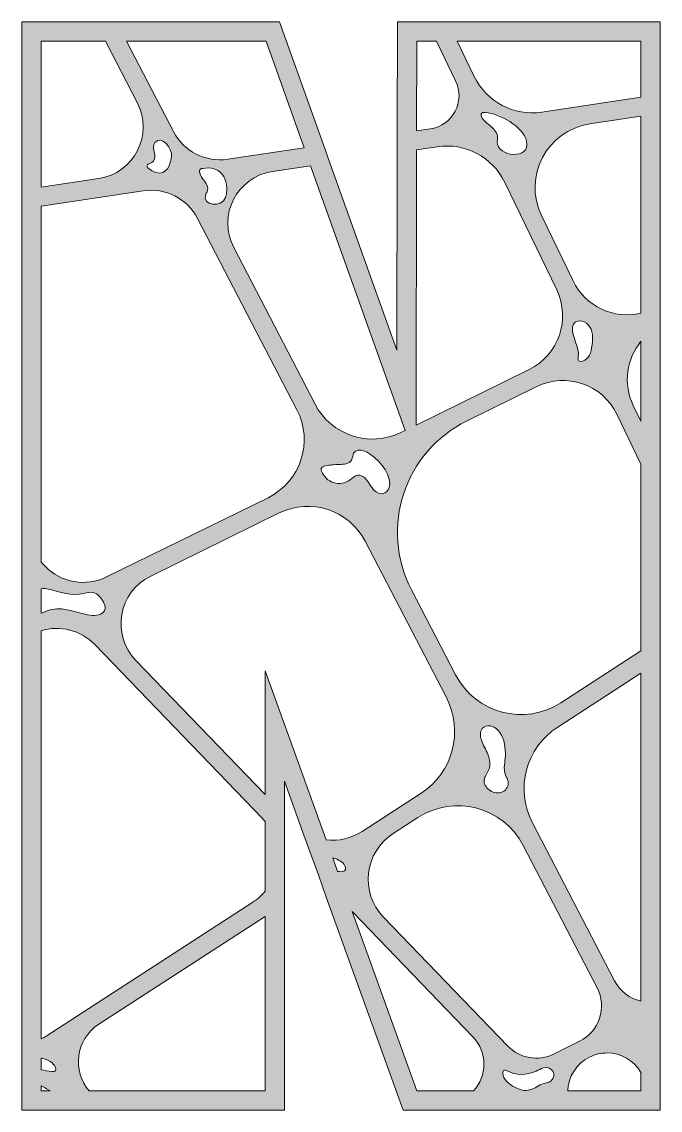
# Model space of a CAD drawing. Extents: x -1650 to 2650, y -4022 to 3022.
# Drawn here: x -550 to -289.8, y -721.8 to -278.2 of the extents above; entities that cross this region are included whole.
import ezdxf

# ---------------------------------------------------------------- set-up
doc = ezdxf.new("R2010")
doc.units = 0
doc.header["$MEASUREMENT"] = 0
doc.layers.add('Layer 1', color=7, linetype='Continuous')

msp = doc.modelspace()

# ---------------------------------------------------------------- hatches: boundary and pattern name
at = {"layer": 'Layer 1', "true_color": 0xffffff}
h = msp.add_hatch(color=7, dxfattribs=at)
h.dxf.hatch_style = 2
h.paths.add_polyline_path([(-296.36, -278.25), (-376.37, -278.25), (-384.82, -278.25), (-396.89, -278.25), (-396.98, -323.9), (-396.99, -331.6), (-397.14, -412.09), (-424.41, -335.71), (-427.02, -328.4), (-444.94, -278.25), (-511.42, -278.25), (-520, -278.25), (-550, -278.25), (-550, -346.83), (-550, -354.53), (-550, -490.25), (-550, -529.91), (-550, -694.45), (-550, -700.3), (-550, -705.03), (-550, -710.23), (-550, -721.75), (-525.87, -721.75), (-511.51, -721.75), (-442.92, -721.75), (-442.92, -637.7), (-442.92, -601.28), (-442.92, -587.71), (-435.56, -608.12), (-432.07, -617.81), (-429.15, -625.88), (-425.9, -634.92), (-394.57, -721.75), (-379.48, -721.75), (-362.33, -721.75), (-337.33, -721.75), (-325.8, -721.75), (-289.83, -721.75), (-289.83, -721.41), (-289.83, -704.9), (-289.83, -688.82), (-289.83, -677.04), (-289.83, -538.56), (-289.83, -529.49), (-289.83, -474.78), (-289.83, -457.29), (-289.83, -402.2), (-289.83, -393.71), (-289.83, -315.54), (-289.83, -307.85), (-289.83, -295.04), (-289.83, -278.25)])
edge = h.paths.add_edge_path()
edge.add_spline(control_points=[(-389.05, -286.1), (-389.05, -286.1), (-381.02, -286.1), (-381.02, -286.1), (-381.02, -286.1), (-373.21, -302.27), (-373.21, -302.27), (-369.17, -310.63), (-374.38, -320.51), (-383.57, -321.89), (-383.57, -321.89), (-389.12, -322.72), (-389.12, -322.72), (-389.12, -322.72), (-389.05, -286.1), (-389.05, -286.1)], knot_values=[0, 0, 0, 0, 1, 1, 1, 2, 2, 2, 3, 3, 3, 4, 4, 4, 5, 5, 5, 5], degree=3, periodic=1)
edge = h.paths.add_edge_path()
edge.add_spline(control_points=[(-380.7, -329.16), (-369.34, -327.46), (-358.19, -333.34), (-353.2, -343.69), (-353.2, -343.69), (-332.03, -387.48), (-332.03, -387.48), (-326.2, -399.53), (-331.21, -414.02), (-343.22, -419.92), (-343.22, -419.92), (-389.33, -442.56), (-389.33, -442.56), (-389.33, -442.56), (-389.13, -330.42), (-389.13, -330.42), (-389.13, -330.42), (-380.7, -329.16), (-380.7, -329.16)], knot_values=[0, 0, 0, 0, 1, 1, 1, 2, 2, 2, 3, 3, 3, 4, 4, 4, 5, 5, 5, 6, 6, 6, 6], degree=3, periodic=1)
edge = h.paths.add_edge_path()
edge.add_spline(control_points=[(-358.85, -320.86), (-360.28, -319.67), (-361.91, -318.57), (-362.67, -316.87), (-362.81, -316.56), (-362.92, -316.19), (-362.8, -315.87), (-362.58, -315.23), (-361.73, -315.14), (-361.05, -315.2), (-355.36, -315.74), (-345.71, -320.75), (-344.29, -326.94), (-342.53, -334.65), (-356.27, -333.45), (-356.27, -327.11), (-356.27, -326.56), (-356.13, -326.04), (-356.11, -325.5), (-356.04, -323.63), (-357.42, -322.05), (-358.85, -320.86)], knot_values=[0, 0, 0, 0, 1, 1, 1, 2, 2, 2, 3, 3, 3, 4, 4, 4, 5, 5, 5, 6, 6, 6, 7, 7, 7, 7], degree=3, periodic=1)
edge = h.paths.add_edge_path()
edge.add_spline(control_points=[(-393.81, -444.76), (-393.81, -444.76), (-395.49, -445.58), (-395.49, -445.58), (-408.35, -451.89), (-423.9, -446.78), (-430.5, -434.07), (-430.5, -434.07), (-463.64, -370.25), (-463.64, -370.25), (-470.41, -357.22), (-462.35, -341.4), (-447.82, -339.22), (-447.82, -339.22), (-432.33, -336.9), (-432.33, -336.9), (-432.33, -336.9), (-393.81, -444.76), (-393.81, -444.76)], knot_values=[0, 0, 0, 0, 1, 1, 1, 2, 2, 2, 3, 3, 3, 4, 4, 4, 5, 5, 5, 6, 6, 6, 6], degree=3, periodic=1)
edge = h.paths.add_edge_path()
edge.add_spline(control_points=[(-400.07, -466.5), (-400.04, -468.49), (-401.23, -470.49), (-403.47, -470.53), (-406.67, -470.59), (-408.19, -466.15), (-410.13, -464.23), (-410.96, -463.41), (-412.12, -462.82), (-413.26, -463.03), (-414.4, -463.25), (-415.24, -464.19), (-416.17, -464.88), (-418.07, -466.29), (-420.65, -466.73), (-422.91, -466.04), (-425.18, -465.35), (-427.06, -463.53), (-427.85, -461.3), (-427.96, -460.98), (-428.04, -460.64), (-427.97, -460.31), (-427.78, -459.63), (-426.98, -459.35), (-426.28, -459.22), (-424.43, -458.86), (-422.55, -458.66), (-420.67, -458.62), (-418.78, -458.58), (-416.49, -458.49), (-415.6, -456.83), (-415.11, -455.93), (-415.21, -454.77), (-414.66, -453.91), (-413.63, -452.32), (-411.18, -452.68), (-409.49, -453.54), (-405.26, -455.7), (-400.15, -461.41), (-400.07, -466.5)], knot_values=[0, 0, 0, 0, 1, 1, 1, 2, 2, 2, 3, 3, 3, 4, 4, 4, 5, 5, 5, 6, 6, 6, 7, 7, 7, 8, 8, 8, 9, 9, 9, 10, 10, 10, 11, 11, 11, 12, 12, 12, 13, 13, 13, 13], degree=3, periodic=1)
edge = h.paths.add_edge_path()
edge.add_spline(control_points=[(-450.47, -286.1), (-450.47, -286.1), (-434.94, -329.59), (-434.94, -329.59), (-434.94, -329.59), (-466.05, -334.26), (-466.05, -334.26), (-475.09, -335.61), (-484, -331.07), (-488.21, -322.95), (-488.21, -322.95), (-507.35, -286.1), (-507.35, -286.1), (-507.35, -286.1), (-450.47, -286.1), (-450.47, -286.1)], knot_values=[0, 0, 0, 0, 1, 1, 1, 2, 2, 2, 3, 3, 3, 4, 4, 4, 5, 5, 5, 5], degree=3, periodic=1)
edge = h.paths.add_edge_path()
edge.add_spline(control_points=[(-475.42, -343.32), (-476.24, -342.23), (-477.23, -341.19), (-477.5, -339.85), (-477.62, -339.3), (-477.56, -338.65), (-477.12, -338.29), (-476.88, -338.11), (-476.56, -338.03), (-476.24, -337.99), (-474.69, -337.74), (-473.08, -337.7), (-471.55, -338.13), (-466.93, -339.42), (-465.61, -345.62), (-466.99, -349.81), (-468.42, -354.17), (-476.85, -353.39), (-474.99, -348.51), (-474.81, -348.02), (-474.49, -347.59), (-474.33, -347.09), (-473.9, -345.8), (-474.6, -344.41), (-475.42, -343.32)], knot_values=[0, 0, 0, 0, 1, 1, 1, 2, 2, 2, 3, 3, 3, 4, 4, 4, 5, 5, 5, 6, 6, 6, 7, 7, 7, 8, 8, 8, 8], degree=3, periodic=1)
edge = h.paths.add_edge_path()
edge.add_spline(control_points=[(-495.81, -332.28), (-496, -331.03), (-496.47, -329.79), (-496.25, -328.54), (-496.18, -328.15), (-496.03, -327.77), (-495.76, -327.48), (-492.73, -324.13), (-488.68, -330.13), (-488.94, -332.94), (-489.26, -336.44), (-491.09, -340.97), (-495.25, -339.66), (-496.34, -339.32), (-497.37, -338.79), (-498.27, -338.1), (-498.62, -337.84), (-498.98, -337.49), (-498.97, -337.05), (-498.96, -336.62), (-498.58, -336.27), (-498.18, -336.1), (-497.78, -335.92), (-497.33, -335.86), (-496.95, -335.65), (-495.83, -335.05), (-495.61, -333.53), (-495.81, -332.28)], knot_values=[0, 0, 0, 0, 1, 1, 1, 2, 2, 2, 3, 3, 3, 4, 4, 4, 5, 5, 5, 6, 6, 6, 7, 7, 7, 8, 8, 8, 9, 9, 9, 9], degree=3, periodic=1)
edge = h.paths.add_edge_path()
edge.add_spline(control_points=[(-542.14, -286.1), (-542.14, -286.1), (-515.93, -286.1), (-515.93, -286.1), (-515.93, -286.1), (-502.93, -311.12), (-502.93, -311.12), (-496.16, -324.15), (-504.23, -339.98), (-518.75, -342.15), (-518.75, -342.15), (-542.14, -345.66), (-542.14, -345.66), (-542.14, -345.66), (-542.14, -286.1), (-542.14, -286.1)], knot_values=[0, 0, 0, 0, 1, 1, 1, 2, 2, 2, 3, 3, 3, 4, 4, 4, 5, 5, 5, 5], degree=3, periodic=1)
edge = h.paths.add_edge_path()
edge.add_spline(control_points=[(-542.14, -353.35), (-542.14, -353.35), (-500.53, -347.12), (-500.53, -347.12), (-491.48, -345.76), (-482.58, -350.3), (-478.36, -358.42), (-478.36, -358.42), (-437.88, -436.37), (-437.88, -436.37), (-431.06, -449.49), (-436.38, -465.66), (-449.66, -472.17), (-449.66, -472.17), (-515.46, -504.47), (-515.46, -504.47), (-523.88, -508.61), (-534.01, -506.83), (-540.53, -500.08), (-540.53, -500.08), (-542.14, -498.4), (-542.14, -498.4), (-542.14, -498.4), (-542.14, -353.35), (-542.14, -353.35)], knot_values=[0, 0, 0, 0, 1, 1, 1, 2, 2, 2, 3, 3, 3, 4, 4, 4, 5, 5, 5, 6, 6, 6, 7, 7, 7, 8, 8, 8, 8], degree=3, periodic=1)
edge = h.paths.add_edge_path()
edge.add_spline(control_points=[(-542.14, -509.26), (-541.15, -509.15), (-540.13, -509.21), (-539.17, -509.43), (-534.05, -510.63), (-530.12, -512.31), (-524.67, -511.18), (-523.41, -510.92), (-522.13, -510.56), (-520.88, -510.81), (-518.94, -511.22), (-517.59, -512.99), (-516.7, -514.77), (-516.27, -515.61), (-515.89, -516.55), (-516.06, -517.48), (-516.41, -519.55), (-519.05, -520.27), (-521.15, -520.13), (-526.81, -519.74), (-532.32, -516.39), (-537.82, -517.73), (-539.3, -518.08), (-540.68, -518.77), (-542.14, -519.2), (-542.14, -519.2), (-542.14, -509.26), (-542.14, -509.26)], knot_values=[0, 0, 0, 0, 1, 1, 1, 2, 2, 2, 3, 3, 3, 4, 4, 4, 5, 5, 5, 6, 6, 6, 7, 7, 7, 8, 8, 8, 9, 9, 9, 9], degree=3, periodic=1)
edge = h.paths.add_edge_path()
edge.add_spline(control_points=[(-542.14, -526.36), (-534.47, -524.01), (-525.99, -526.11), (-520.29, -532.03), (-520.29, -532.03), (-451.91, -602.93), (-451.91, -602.93), (-451.51, -603.35), (-451.13, -603.77), (-450.78, -604.21), (-450.78, -604.21), (-450.78, -632.5), (-450.78, -632.5), (-452.18, -634.19), (-453.87, -635.71), (-455.82, -636.98), (-455.82, -636.98), (-540.05, -691.52), (-540.05, -691.52), (-540.72, -691.96), (-541.42, -692.35), (-542.14, -692.69), (-542.14, -692.69), (-542.14, -526.36), (-542.14, -526.36)], knot_values=[0, 0, 0, 0, 1, 1, 1, 2, 2, 2, 3, 3, 3, 4, 4, 4, 5, 5, 5, 6, 6, 6, 7, 7, 7, 8, 8, 8, 8], degree=3, periodic=1)
edge = h.paths.add_edge_path()
edge.add_spline(control_points=[(-536.28, -705.55), (-536.57, -705.96), (-537.19, -705.98), (-537.7, -705.93), (-539.17, -705.79), (-540.66, -705.53), (-542.14, -705.29), (-542.14, -705.29), (-542.14, -700.56), (-542.14, -700.56), (-541.98, -700.58), (-541.81, -700.6), (-541.65, -700.63), (-539.42, -701.03), (-537.16, -702.24), (-536.31, -704.34), (-536.15, -704.72), (-536.05, -705.19), (-536.28, -705.55)], knot_values=[0, 0, 0, 0, 1, 1, 1, 2, 2, 2, 3, 3, 3, 4, 4, 4, 5, 5, 5, 6, 6, 6, 6], degree=3, periodic=1)
edge = h.paths.add_edge_path()
edge.add_spline(control_points=[(-542.14, -713.9), (-542.14, -713.9), (-542.14, -711.79), (-542.14, -711.79), (-541.37, -712.14), (-540.61, -712.54), (-539.88, -712.99), (-539.88, -712.99), (-538.44, -713.9), (-538.44, -713.9), (-538.44, -713.9), (-542.14, -713.9), (-542.14, -713.9)], knot_values=[0, 0, 0, 0, 1, 1, 1, 2, 2, 2, 3, 3, 3, 4, 4, 4, 4], degree=3, periodic=1)
edge = h.paths.add_edge_path()
edge.add_spline(control_points=[(-450.78, -713.9), (-450.78, -713.9), (-522.55, -713.9), (-522.55, -713.9), (-529.49, -705.88), (-528.21, -692.93), (-518.63, -686.72), (-518.63, -686.72), (-450.78, -642.79), (-450.78, -642.79), (-450.78, -642.79), (-450.78, -713.9), (-450.78, -713.9)], knot_values=[0, 0, 0, 0, 1, 1, 1, 2, 2, 2, 3, 3, 3, 4, 4, 4, 4], degree=3, periodic=1)
edge = h.paths.add_edge_path()
edge.add_spline(control_points=[(-450.78, -542.77), (-450.78, -542.77), (-450.78, -593.14), (-450.78, -593.14), (-450.78, -593.14), (-503.48, -538.49), (-503.48, -538.49), (-513.64, -527.95), (-510.59, -510.56), (-497.45, -504.11), (-497.45, -504.11), (-445.07, -478.4), (-445.07, -478.4), (-432.22, -472.09), (-416.67, -477.2), (-410.07, -489.91), (-410.07, -489.91), (-376.98, -553.62), (-376.98, -553.62), (-369.86, -567.33), (-374.32, -584.2), (-387.28, -592.59), (-387.28, -592.59), (-411.34, -608.17), (-411.34, -608.17), (-415.8, -611.06), (-420.98, -612.17), (-425.96, -611.58), (-425.96, -611.58), (-450.78, -542.77), (-450.78, -542.77)], knot_values=[0, 0, 0, 0, 1, 1, 1, 2, 2, 2, 3, 3, 3, 4, 4, 4, 5, 5, 5, 6, 6, 6, 7, 7, 7, 8, 8, 8, 9, 9, 9, 10, 10, 10, 10], degree=3, periodic=1)
edge = h.paths.add_edge_path()
edge.add_spline(control_points=[(-353.25, -583.91), (-352.92, -585.77), (-351.43, -587.09), (-351.84, -589.13), (-352.16, -590.65), (-353.38, -591.95), (-354.88, -592.34), (-356.51, -592.78), (-358.29, -592.18), (-359.61, -591.13), (-360.81, -590.18), (-361.75, -588.73), (-361.6, -587.2), (-361.45, -585.66), (-360.26, -584.43), (-359.68, -582.98), (-358.88, -580.99), (-359.31, -578.72), (-360.1, -576.72), (-360.89, -574.73), (-362.03, -572.89), (-362.71, -570.85), (-363.22, -569.32), (-363.4, -567.48), (-362.38, -566.23), (-361.61, -565.28), (-360.27, -564.91), (-359.08, -565.12), (-357.88, -565.31), (-356.8, -566.02), (-355.96, -566.9), (-353.61, -569.36), (-352.98, -572.99), (-352.92, -576.39), (-352.87, -578.82), (-353.67, -581.54), (-353.25, -583.91)], knot_values=[0, 0, 0, 0, 1, 1, 1, 2, 2, 2, 3, 3, 3, 4, 4, 4, 5, 5, 5, 6, 6, 6, 7, 7, 7, 8, 8, 8, 9, 9, 9, 10, 10, 10, 11, 11, 11, 12, 12, 12, 12], degree=3, periodic=1)
edge = h.paths.add_edge_path()
edge.add_spline(control_points=[(-345.7, -613.84), (-345.7, -613.84), (-315.57, -671.85), (-315.57, -671.85), (-311.44, -679.82), (-314.64, -689.63), (-322.68, -693.61), (-322.68, -693.61), (-333.29, -698.87), (-333.29, -698.87), (-339.55, -701.97), (-347.1, -700.66), (-351.95, -695.63), (-351.95, -695.63), (-402.6, -643.1), (-402.6, -643.1), (-412.3, -633.05), (-410.41, -616.64), (-398.69, -609.05), (-398.69, -609.05), (-388.58, -602.51), (-388.58, -602.51), (-373.74, -592.89), (-353.85, -598.15), (-345.7, -613.84)], knot_values=[0, 0, 0, 0, 1, 1, 1, 2, 2, 2, 3, 3, 3, 4, 4, 4, 5, 5, 5, 6, 6, 6, 7, 7, 7, 8, 8, 8, 8], degree=3, periodic=1)
edge = h.paths.add_edge_path()
edge.add_spline(control_points=[(-334.34, -709.8), (-335.24, -710.59), (-336.97, -710.64), (-338.06, -711.12), (-339.96, -711.93), (-341.56, -713.32), (-343.67, -713.63), (-345.79, -713.95), (-347.91, -713.11), (-349.76, -712.03), (-351.81, -710.85), (-353.85, -709.06), (-353.99, -706.69), (-354.02, -706.16), (-353.85, -705.5), (-353.33, -705.39), (-353.01, -705.32), (-352.7, -705.48), (-352.41, -705.63), (-348.74, -707.56), (-344.15, -707.65), (-340.41, -705.86), (-339.42, -705.39), (-338.48, -704.79), (-337.43, -704.48), (-334.05, -703.46), (-331.63, -707.46), (-334.34, -709.8)], knot_values=[0, 0, 0, 0, 1, 1, 1, 2, 2, 2, 3, 3, 3, 4, 4, 4, 5, 5, 5, 6, 6, 6, 7, 7, 7, 8, 8, 8, 9, 9, 9, 9], degree=3, periodic=1)
edge = h.paths.add_edge_path()
edge.add_spline(control_points=[(-421.33, -624.43), (-421.33, -624.43), (-423.31, -618.9), (-423.31, -618.9), (-421.02, -619.63), (-418.9, -620.68), (-418.36, -622.15), (-417.43, -624.7), (-419.29, -624.79), (-421.33, -624.43)], knot_values=[0, 0, 0, 0, 1, 1, 1, 2, 2, 2, 3, 3, 3, 3], degree=3, periodic=1)
edge = h.paths.add_edge_path()
edge.add_spline(control_points=[(-389.05, -713.9), (-389.05, -713.9), (-415.43, -640.78), (-415.43, -640.78), (-415.32, -640.88), (-415.22, -640.98), (-415.12, -641.08), (-415.12, -641.08), (-366.17, -691.85), (-366.17, -691.85), (-360.04, -698.21), (-360.38, -707.91), (-365.95, -713.9), (-365.95, -713.9), (-389.05, -713.9), (-389.05, -713.9)], knot_values=[0, 0, 0, 0, 1, 1, 1, 2, 2, 2, 3, 3, 3, 4, 4, 4, 5, 5, 5, 5], degree=3, periodic=1)
edge = h.paths.add_edge_path()
edge.add_spline(control_points=[(-297.69, -713.9), (-297.69, -713.9), (-327.54, -713.9), (-327.54, -713.9), (-327.32, -708.29), (-324.21, -702.86), (-318.63, -700.09), (-316.34, -698.96), (-313.91, -698.43), (-311.52, -698.43), (-305.99, -698.43), (-300.64, -701.29), (-297.69, -706.33), (-297.69, -706.33), (-297.69, -713.9), (-297.69, -713.9)], knot_values=[0, 0, 0, 0, 1, 1, 1, 2, 2, 2, 3, 3, 3, 4, 4, 4, 5, 5, 5, 5], degree=3, periodic=1)
edge = h.paths.add_edge_path()
edge.add_spline(control_points=[(-297.69, -677.28), (-302.18, -676.3), (-306.2, -673.4), (-308.47, -669.01), (-308.47, -669.01), (-341.93, -604.59), (-341.93, -604.59), (-349.05, -590.89), (-344.58, -574.01), (-331.62, -565.62), (-331.62, -565.62), (-297.69, -543.65), (-297.69, -543.65), (-297.69, -543.65), (-297.69, -677.28), (-297.69, -677.28)], knot_values=[0, 0, 0, 0, 1, 1, 1, 2, 2, 2, 3, 3, 3, 4, 4, 4, 5, 5, 5, 5], degree=3, periodic=1)
edge = h.paths.add_edge_path()
edge.add_spline(control_points=[(-297.69, -534.57), (-297.69, -534.57), (-330.33, -555.71), (-330.33, -555.71), (-345.17, -565.32), (-365.06, -560.06), (-373.21, -544.37), (-373.21, -544.37), (-391.2, -509.71), (-391.2, -509.71), (-404.32, -484.47), (-394.1, -453.38), (-368.55, -440.84), (-368.55, -440.84), (-340.18, -426.91), (-340.18, -426.91), (-328.05, -420.95), (-313.4, -426), (-307.53, -438.17), (-307.53, -438.17), (-297.69, -458.52), (-297.69, -458.52), (-297.69, -458.52), (-297.69, -534.57), (-297.69, -534.57)], knot_values=[0, 0, 0, 0, 1, 1, 1, 2, 2, 2, 3, 3, 3, 4, 4, 4, 5, 5, 5, 6, 6, 6, 7, 7, 7, 8, 8, 8, 8], degree=3, periodic=1)
edge = h.paths.add_edge_path()
edge.add_spline(control_points=[(-325.53, -402.65), (-325.45, -402.08), (-325.3, -401.5), (-324.94, -401.04), (-324.42, -400.42), (-323.58, -400.13), (-322.77, -400.11), (-319.96, -400.04), (-317.73, -402.82), (-317.44, -405.61), (-317.22, -407.75), (-317.76, -412.06), (-318.62, -414.12), (-319.39, -416), (-323.98, -418.3), (-323.29, -414.85), (-322.47, -410.75), (-326.05, -406.8), (-325.53, -402.65)], knot_values=[0, 0, 0, 0, 1, 1, 1, 2, 2, 2, 3, 3, 3, 4, 4, 4, 5, 5, 5, 6, 6, 6, 6], degree=3, periodic=1)
edge = h.paths.add_edge_path()
edge.add_spline(control_points=[(-300.82, -434.54), (-305.1, -425.71), (-303.55, -415.57), (-297.69, -408.45), (-297.69, -408.45), (-297.69, -441.03), (-297.69, -441.03), (-297.69, -441.03), (-300.82, -434.54), (-300.82, -434.54)], knot_values=[0, 0, 0, 0, 1, 1, 1, 2, 2, 2, 3, 3, 3, 3], degree=3, periodic=1)
edge = h.paths.add_edge_path()
edge.add_spline(control_points=[(-297.69, -396.93), (-308.59, -399.57), (-320.25, -394.37), (-325.33, -383.85), (-325.33, -383.85), (-338.2, -357.2), (-338.2, -357.2), (-345.9, -341.27), (-335.97, -322.46), (-318.48, -319.83), (-318.48, -319.83), (-297.69, -316.72), (-297.69, -316.72), (-297.69, -316.72), (-297.69, -396.93), (-297.69, -396.93)], knot_values=[0, 0, 0, 0, 1, 1, 1, 2, 2, 2, 3, 3, 3, 4, 4, 4, 5, 5, 5, 5], degree=3, periodic=1)
edge = h.paths.add_edge_path()
edge.add_spline(control_points=[(-338.08, -315.08), (-349.44, -316.78), (-360.59, -310.89), (-365.59, -300.54), (-365.59, -300.54), (-372.57, -286.1), (-372.57, -286.1), (-372.57, -286.1), (-297.69, -286.1), (-297.69, -286.1), (-297.69, -286.1), (-297.69, -309.03), (-297.69, -309.03), (-297.69, -309.03), (-338.08, -315.08), (-338.08, -315.08)], knot_values=[0, 0, 0, 0, 1, 1, 1, 2, 2, 2, 3, 3, 3, 4, 4, 4, 5, 5, 5, 5], degree=3, periodic=1)

# ---------------------------------------------------------------- linework, layer by layer
at = {"layer": 'Layer 1', "lineweight": 0}
msp.add_lwpolyline([(-296.36, -278.25), (-376.37, -278.25), (-384.82, -278.25), (-396.89, -278.25), (-396.98, -323.9), (-396.99, -331.6), (-397.14, -412.09), (-424.41, -335.71), (-427.02, -328.4), (-444.94, -278.25), (-511.42, -278.25), (-520, -278.25), (-550, -278.25), (-550, -346.83), (-550, -354.53), (-550, -490.25), (-550, -529.91), (-550, -694.45), (-550, -700.3), (-550, -705.03), (-550, -710.23), (-550, -721.75), (-525.87, -721.75), (-511.51, -721.75), (-442.92, -721.75), (-442.92, -637.7), (-442.92, -601.28), (-442.92, -587.71), (-435.56, -608.12), (-432.07, -617.81), (-429.15, -625.88), (-425.9, -634.92), (-394.57, -721.75), (-379.48, -721.75), (-362.33, -721.75), (-337.33, -721.75), (-325.8, -721.75), (-289.83, -721.75), (-289.83, -721.41), (-289.83, -704.9), (-289.83, -688.82), (-289.83, -677.04), (-289.83, -538.56), (-289.83, -529.49), (-289.83, -474.78), (-289.83, -457.29), (-289.83, -402.2), (-289.83, -393.71), (-289.83, -315.54), (-289.83, -307.85), (-289.83, -295.04), (-289.83, -278.25), (-296.36, -278.25)], dxfattribs=at)
for points, knots in [([(-542.14, -286.1), (-542.14, -286.1), (-515.93, -286.1), (-515.93, -286.1), (-515.93, -286.1), (-502.93, -311.12), (-502.93, -311.12), (-496.16, -324.15), (-504.23, -339.98), (-518.75, -342.15), (-518.75, -342.15), (-542.14, -345.66), (-542.14, -345.66), (-542.14, -345.66), (-542.14, -286.1), (-542.14, -286.1)], [0, 0, 0, 0, 1, 1, 1, 2, 2, 2, 3, 3, 3, 4, 4, 4, 5, 5, 5, 5]), ([(-450.47, -286.1), (-450.47, -286.1), (-434.94, -329.59), (-434.94, -329.59), (-434.94, -329.59), (-466.05, -334.26), (-466.05, -334.26), (-475.09, -335.61), (-484, -331.07), (-488.21, -322.95), (-488.21, -322.95), (-507.35, -286.1), (-507.35, -286.1), (-507.35, -286.1), (-450.47, -286.1), (-450.47, -286.1)], [0, 0, 0, 0, 1, 1, 1, 2, 2, 2, 3, 3, 3, 4, 4, 4, 5, 5, 5, 5]), ([(-389.05, -286.1), (-389.05, -286.1), (-381.02, -286.1), (-381.02, -286.1), (-381.02, -286.1), (-373.21, -302.27), (-373.21, -302.27), (-369.17, -310.63), (-374.38, -320.51), (-383.57, -321.89), (-383.57, -321.89), (-389.12, -322.72), (-389.12, -322.72), (-389.12, -322.72), (-389.05, -286.1), (-389.05, -286.1)], [0, 0, 0, 0, 1, 1, 1, 2, 2, 2, 3, 3, 3, 4, 4, 4, 5, 5, 5, 5]), ([(-338.08, -315.08), (-349.44, -316.78), (-360.59, -310.89), (-365.59, -300.54), (-365.59, -300.54), (-372.57, -286.1), (-372.57, -286.1), (-372.57, -286.1), (-297.69, -286.1), (-297.69, -286.1), (-297.69, -286.1), (-297.69, -309.03), (-297.69, -309.03), (-297.69, -309.03), (-338.08, -315.08), (-338.08, -315.08)], [0, 0, 0, 0, 1, 1, 1, 2, 2, 2, 3, 3, 3, 4, 4, 4, 5, 5, 5, 5]), ([(-358.85, -320.86), (-360.28, -319.67), (-361.91, -318.57), (-362.67, -316.87), (-362.81, -316.56), (-362.92, -316.19), (-362.8, -315.87), (-362.58, -315.23), (-361.73, -315.14), (-361.05, -315.2), (-355.36, -315.74), (-345.71, -320.75), (-344.29, -326.94), (-342.53, -334.65), (-356.27, -333.45), (-356.27, -327.11), (-356.27, -326.56), (-356.13, -326.04), (-356.11, -325.5), (-356.04, -323.63), (-357.42, -322.05), (-358.85, -320.86)], [0, 0, 0, 0, 1, 1, 1, 2, 2, 2, 3, 3, 3, 4, 4, 4, 5, 5, 5, 6, 6, 6, 7, 7, 7, 7]), ([(-297.69, -396.93), (-308.59, -399.57), (-320.25, -394.37), (-325.33, -383.85), (-325.33, -383.85), (-338.2, -357.2), (-338.2, -357.2), (-345.9, -341.27), (-335.97, -322.46), (-318.48, -319.83), (-318.48, -319.83), (-297.69, -316.72), (-297.69, -316.72), (-297.69, -316.72), (-297.69, -396.93), (-297.69, -396.93)], [0, 0, 0, 0, 1, 1, 1, 2, 2, 2, 3, 3, 3, 4, 4, 4, 5, 5, 5, 5]), ([(-495.81, -332.28), (-496, -331.03), (-496.47, -329.79), (-496.25, -328.54), (-496.18, -328.15), (-496.03, -327.77), (-495.76, -327.48), (-492.73, -324.13), (-488.68, -330.13), (-488.94, -332.94), (-489.26, -336.44), (-491.09, -340.97), (-495.25, -339.66), (-496.34, -339.32), (-497.37, -338.79), (-498.27, -338.1), (-498.62, -337.84), (-498.98, -337.49), (-498.97, -337.05), (-498.96, -336.62), (-498.58, -336.27), (-498.18, -336.1), (-497.78, -335.92), (-497.33, -335.86), (-496.95, -335.65), (-495.83, -335.05), (-495.61, -333.53), (-495.81, -332.28)], [0, 0, 0, 0, 1, 1, 1, 2, 2, 2, 3, 3, 3, 4, 4, 4, 5, 5, 5, 6, 6, 6, 7, 7, 7, 8, 8, 8, 9, 9, 9, 9]), ([(-380.7, -329.16), (-369.34, -327.46), (-358.19, -333.34), (-353.2, -343.69), (-353.2, -343.69), (-332.03, -387.48), (-332.03, -387.48), (-326.2, -399.53), (-331.21, -414.02), (-343.22, -419.92), (-343.22, -419.92), (-389.33, -442.56), (-389.33, -442.56), (-389.33, -442.56), (-389.13, -330.42), (-389.13, -330.42), (-389.13, -330.42), (-380.7, -329.16), (-380.7, -329.16)], [0, 0, 0, 0, 1, 1, 1, 2, 2, 2, 3, 3, 3, 4, 4, 4, 5, 5, 5, 6, 6, 6, 6]), ([(-393.81, -444.76), (-393.81, -444.76), (-395.49, -445.58), (-395.49, -445.58), (-408.35, -451.89), (-423.9, -446.78), (-430.5, -434.07), (-430.5, -434.07), (-463.64, -370.25), (-463.64, -370.25), (-470.41, -357.22), (-462.35, -341.4), (-447.82, -339.22), (-447.82, -339.22), (-432.33, -336.9), (-432.33, -336.9), (-432.33, -336.9), (-393.81, -444.76), (-393.81, -444.76)], [0, 0, 0, 0, 1, 1, 1, 2, 2, 2, 3, 3, 3, 4, 4, 4, 5, 5, 5, 6, 6, 6, 6]), ([(-475.42, -343.32), (-476.24, -342.23), (-477.23, -341.19), (-477.5, -339.85), (-477.62, -339.3), (-477.56, -338.65), (-477.12, -338.29), (-476.88, -338.11), (-476.56, -338.03), (-476.24, -337.99), (-474.69, -337.74), (-473.08, -337.7), (-471.55, -338.13), (-466.93, -339.42), (-465.61, -345.62), (-466.99, -349.81), (-468.42, -354.17), (-476.85, -353.39), (-474.99, -348.51), (-474.81, -348.02), (-474.49, -347.59), (-474.33, -347.09), (-473.9, -345.8), (-474.6, -344.41), (-475.42, -343.32)], [0, 0, 0, 0, 1, 1, 1, 2, 2, 2, 3, 3, 3, 4, 4, 4, 5, 5, 5, 6, 6, 6, 7, 7, 7, 8, 8, 8, 8]), ([(-542.14, -353.35), (-542.14, -353.35), (-500.53, -347.12), (-500.53, -347.12), (-491.48, -345.76), (-482.58, -350.3), (-478.36, -358.42), (-478.36, -358.42), (-437.88, -436.37), (-437.88, -436.37), (-431.06, -449.49), (-436.38, -465.66), (-449.66, -472.17), (-449.66, -472.17), (-515.46, -504.47), (-515.46, -504.47), (-523.88, -508.61), (-534.01, -506.83), (-540.53, -500.08), (-540.53, -500.08), (-542.14, -498.4), (-542.14, -498.4), (-542.14, -498.4), (-542.14, -353.35), (-542.14, -353.35)], [0, 0, 0, 0, 1, 1, 1, 2, 2, 2, 3, 3, 3, 4, 4, 4, 5, 5, 5, 6, 6, 6, 7, 7, 7, 8, 8, 8, 8]), ([(-325.53, -402.65), (-325.45, -402.08), (-325.3, -401.5), (-324.94, -401.04), (-324.42, -400.42), (-323.58, -400.13), (-322.77, -400.11), (-319.96, -400.04), (-317.73, -402.82), (-317.44, -405.61), (-317.22, -407.75), (-317.76, -412.06), (-318.62, -414.12), (-319.39, -416), (-323.98, -418.3), (-323.29, -414.85), (-322.47, -410.75), (-326.05, -406.8), (-325.53, -402.65)], [0, 0, 0, 0, 1, 1, 1, 2, 2, 2, 3, 3, 3, 4, 4, 4, 5, 5, 5, 6, 6, 6, 6]), ([(-300.82, -434.54), (-305.1, -425.71), (-303.55, -415.57), (-297.69, -408.45), (-297.69, -408.45), (-297.69, -441.03), (-297.69, -441.03), (-297.69, -441.03), (-300.82, -434.54), (-300.82, -434.54)], [0, 0, 0, 0, 1, 1, 1, 2, 2, 2, 3, 3, 3, 3]), ([(-297.69, -534.57), (-297.69, -534.57), (-330.33, -555.71), (-330.33, -555.71), (-345.17, -565.32), (-365.06, -560.06), (-373.21, -544.37), (-373.21, -544.37), (-391.2, -509.71), (-391.2, -509.71), (-404.32, -484.47), (-394.1, -453.38), (-368.55, -440.84), (-368.55, -440.84), (-340.18, -426.91), (-340.18, -426.91), (-328.05, -420.95), (-313.4, -426), (-307.53, -438.17), (-307.53, -438.17), (-297.69, -458.52), (-297.69, -458.52), (-297.69, -458.52), (-297.69, -534.57), (-297.69, -534.57)], [0, 0, 0, 0, 1, 1, 1, 2, 2, 2, 3, 3, 3, 4, 4, 4, 5, 5, 5, 6, 6, 6, 7, 7, 7, 8, 8, 8, 8]), ([(-400.07, -466.5), (-400.04, -468.49), (-401.23, -470.49), (-403.47, -470.53), (-406.67, -470.59), (-408.19, -466.15), (-410.13, -464.23), (-410.96, -463.41), (-412.12, -462.82), (-413.26, -463.03), (-414.4, -463.25), (-415.24, -464.19), (-416.17, -464.88), (-418.07, -466.29), (-420.65, -466.73), (-422.91, -466.04), (-425.18, -465.35), (-427.06, -463.53), (-427.85, -461.3), (-427.96, -460.98), (-428.04, -460.64), (-427.97, -460.31), (-427.78, -459.63), (-426.98, -459.35), (-426.28, -459.22), (-424.43, -458.86), (-422.55, -458.66), (-420.67, -458.62), (-418.78, -458.58), (-416.49, -458.49), (-415.6, -456.83), (-415.11, -455.93), (-415.21, -454.77), (-414.66, -453.91), (-413.63, -452.32), (-411.18, -452.68), (-409.49, -453.54), (-405.26, -455.7), (-400.15, -461.41), (-400.07, -466.5)], [0, 0, 0, 0, 1, 1, 1, 2, 2, 2, 3, 3, 3, 4, 4, 4, 5, 5, 5, 6, 6, 6, 7, 7, 7, 8, 8, 8, 9, 9, 9, 10, 10, 10, 11, 11, 11, 12, 12, 12, 13, 13, 13, 13]), ([(-450.78, -542.77), (-450.78, -542.77), (-450.78, -593.14), (-450.78, -593.14), (-450.78, -593.14), (-503.48, -538.49), (-503.48, -538.49), (-513.64, -527.95), (-510.59, -510.56), (-497.45, -504.11), (-497.45, -504.11), (-445.07, -478.4), (-445.07, -478.4), (-432.22, -472.09), (-416.67, -477.2), (-410.07, -489.91), (-410.07, -489.91), (-376.98, -553.62), (-376.98, -553.62), (-369.86, -567.33), (-374.32, -584.2), (-387.28, -592.59), (-387.28, -592.59), (-411.34, -608.17), (-411.34, -608.17), (-415.8, -611.06), (-420.98, -612.17), (-425.96, -611.58), (-425.96, -611.58), (-450.78, -542.77), (-450.78, -542.77)], [0, 0, 0, 0, 1, 1, 1, 2, 2, 2, 3, 3, 3, 4, 4, 4, 5, 5, 5, 6, 6, 6, 7, 7, 7, 8, 8, 8, 9, 9, 9, 10, 10, 10, 10]), ([(-542.14, -509.26), (-541.15, -509.15), (-540.13, -509.21), (-539.17, -509.43), (-534.05, -510.63), (-530.12, -512.31), (-524.67, -511.18), (-523.41, -510.92), (-522.13, -510.56), (-520.88, -510.81), (-518.94, -511.22), (-517.59, -512.99), (-516.7, -514.77), (-516.27, -515.61), (-515.89, -516.55), (-516.06, -517.48), (-516.41, -519.55), (-519.05, -520.27), (-521.15, -520.13), (-526.81, -519.74), (-532.32, -516.39), (-537.82, -517.73), (-539.3, -518.08), (-540.68, -518.77), (-542.14, -519.2), (-542.14, -519.2), (-542.14, -509.26), (-542.14, -509.26)], [0, 0, 0, 0, 1, 1, 1, 2, 2, 2, 3, 3, 3, 4, 4, 4, 5, 5, 5, 6, 6, 6, 7, 7, 7, 8, 8, 8, 9, 9, 9, 9]), ([(-542.14, -526.36), (-534.47, -524.01), (-525.99, -526.11), (-520.29, -532.03), (-520.29, -532.03), (-451.91, -602.93), (-451.91, -602.93), (-451.51, -603.35), (-451.13, -603.77), (-450.78, -604.21), (-450.78, -604.21), (-450.78, -632.5), (-450.78, -632.5), (-452.18, -634.19), (-453.87, -635.71), (-455.82, -636.98), (-455.82, -636.98), (-540.05, -691.52), (-540.05, -691.52), (-540.72, -691.96), (-541.42, -692.35), (-542.14, -692.69), (-542.14, -692.69), (-542.14, -526.36), (-542.14, -526.36)], [0, 0, 0, 0, 1, 1, 1, 2, 2, 2, 3, 3, 3, 4, 4, 4, 5, 5, 5, 6, 6, 6, 7, 7, 7, 8, 8, 8, 8]), ([(-297.69, -677.28), (-302.18, -676.3), (-306.2, -673.4), (-308.47, -669.01), (-308.47, -669.01), (-341.93, -604.59), (-341.93, -604.59), (-349.05, -590.89), (-344.58, -574.01), (-331.62, -565.62), (-331.62, -565.62), (-297.69, -543.65), (-297.69, -543.65), (-297.69, -543.65), (-297.69, -677.28), (-297.69, -677.28)], [0, 0, 0, 0, 1, 1, 1, 2, 2, 2, 3, 3, 3, 4, 4, 4, 5, 5, 5, 5]), ([(-353.25, -583.91), (-352.92, -585.77), (-351.43, -587.09), (-351.84, -589.13), (-352.16, -590.65), (-353.38, -591.95), (-354.88, -592.34), (-356.51, -592.78), (-358.29, -592.18), (-359.61, -591.13), (-360.81, -590.18), (-361.75, -588.73), (-361.6, -587.2), (-361.45, -585.66), (-360.26, -584.43), (-359.68, -582.98), (-358.88, -580.99), (-359.31, -578.72), (-360.1, -576.72), (-360.89, -574.73), (-362.03, -572.89), (-362.71, -570.85), (-363.22, -569.32), (-363.4, -567.48), (-362.38, -566.23), (-361.61, -565.28), (-360.27, -564.91), (-359.08, -565.12), (-357.88, -565.31), (-356.8, -566.02), (-355.96, -566.9), (-353.61, -569.36), (-352.98, -572.99), (-352.92, -576.39), (-352.87, -578.82), (-353.67, -581.54), (-353.25, -583.91)], [0, 0, 0, 0, 1, 1, 1, 2, 2, 2, 3, 3, 3, 4, 4, 4, 5, 5, 5, 6, 6, 6, 7, 7, 7, 8, 8, 8, 9, 9, 9, 10, 10, 10, 11, 11, 11, 12, 12, 12, 12]), ([(-345.7, -613.84), (-345.7, -613.84), (-315.57, -671.85), (-315.57, -671.85), (-311.44, -679.82), (-314.64, -689.63), (-322.68, -693.61), (-322.68, -693.61), (-333.29, -698.87), (-333.29, -698.87), (-339.55, -701.97), (-347.1, -700.66), (-351.95, -695.63), (-351.95, -695.63), (-402.6, -643.1), (-402.6, -643.1), (-412.3, -633.05), (-410.41, -616.64), (-398.69, -609.05), (-398.69, -609.05), (-388.58, -602.51), (-388.58, -602.51), (-373.74, -592.89), (-353.85, -598.15), (-345.7, -613.84)], [0, 0, 0, 0, 1, 1, 1, 2, 2, 2, 3, 3, 3, 4, 4, 4, 5, 5, 5, 6, 6, 6, 7, 7, 7, 8, 8, 8, 8]), ([(-421.33, -624.43), (-421.33, -624.43), (-423.31, -618.9), (-423.31, -618.9), (-421.02, -619.63), (-418.9, -620.68), (-418.36, -622.15), (-417.43, -624.7), (-419.29, -624.79), (-421.33, -624.43)], [0, 0, 0, 0, 1, 1, 1, 2, 2, 2, 3, 3, 3, 3]), ([(-450.78, -713.9), (-450.78, -713.9), (-522.55, -713.9), (-522.55, -713.9), (-529.49, -705.88), (-528.21, -692.93), (-518.63, -686.72), (-518.63, -686.72), (-450.78, -642.79), (-450.78, -642.79), (-450.78, -642.79), (-450.78, -713.9), (-450.78, -713.9)], [0, 0, 0, 0, 1, 1, 1, 2, 2, 2, 3, 3, 3, 4, 4, 4, 4]), ([(-389.05, -713.9), (-389.05, -713.9), (-415.43, -640.78), (-415.43, -640.78), (-415.32, -640.88), (-415.22, -640.98), (-415.12, -641.08), (-415.12, -641.08), (-366.17, -691.85), (-366.17, -691.85), (-360.04, -698.21), (-360.38, -707.91), (-365.95, -713.9), (-365.95, -713.9), (-389.05, -713.9), (-389.05, -713.9)], [0, 0, 0, 0, 1, 1, 1, 2, 2, 2, 3, 3, 3, 4, 4, 4, 5, 5, 5, 5]), ([(-536.28, -705.55), (-536.57, -705.96), (-537.19, -705.98), (-537.7, -705.93), (-539.17, -705.79), (-540.66, -705.53), (-542.14, -705.29), (-542.14, -705.29), (-542.14, -700.56), (-542.14, -700.56), (-541.98, -700.58), (-541.81, -700.6), (-541.65, -700.63), (-539.42, -701.03), (-537.16, -702.24), (-536.31, -704.34), (-536.15, -704.72), (-536.05, -705.19), (-536.28, -705.55)], [0, 0, 0, 0, 1, 1, 1, 2, 2, 2, 3, 3, 3, 4, 4, 4, 5, 5, 5, 6, 6, 6, 6]), ([(-297.69, -713.9), (-297.69, -713.9), (-327.54, -713.9), (-327.54, -713.9), (-327.32, -708.29), (-324.21, -702.86), (-318.63, -700.09), (-316.34, -698.96), (-313.91, -698.43), (-311.52, -698.43), (-305.99, -698.43), (-300.64, -701.29), (-297.69, -706.33), (-297.69, -706.33), (-297.69, -713.9), (-297.69, -713.9)], [0, 0, 0, 0, 1, 1, 1, 2, 2, 2, 3, 3, 3, 4, 4, 4, 5, 5, 5, 5]), ([(-334.34, -709.8), (-335.24, -710.59), (-336.97, -710.64), (-338.06, -711.12), (-339.96, -711.93), (-341.56, -713.32), (-343.67, -713.63), (-345.79, -713.95), (-347.91, -713.11), (-349.76, -712.03), (-351.81, -710.85), (-353.85, -709.06), (-353.99, -706.69), (-354.02, -706.16), (-353.85, -705.5), (-353.33, -705.39), (-353.01, -705.32), (-352.7, -705.48), (-352.41, -705.63), (-348.74, -707.56), (-344.15, -707.65), (-340.41, -705.86), (-339.42, -705.39), (-338.48, -704.79), (-337.43, -704.48), (-334.05, -703.46), (-331.63, -707.46), (-334.34, -709.8)], [0, 0, 0, 0, 1, 1, 1, 2, 2, 2, 3, 3, 3, 4, 4, 4, 5, 5, 5, 6, 6, 6, 7, 7, 7, 8, 8, 8, 9, 9, 9, 9]), ([(-542.14, -713.9), (-542.14, -713.9), (-542.14, -711.79), (-542.14, -711.79), (-541.37, -712.14), (-540.61, -712.54), (-539.88, -712.99), (-539.88, -712.99), (-538.44, -713.9), (-538.44, -713.9), (-538.44, -713.9), (-542.14, -713.9), (-542.14, -713.9)], [0, 0, 0, 0, 1, 1, 1, 2, 2, 2, 3, 3, 3, 4, 4, 4, 4])]:
    msp.add_open_spline(points, degree=3, knots=knots, dxfattribs=at)

doc.saveas('drawing.dxf')
